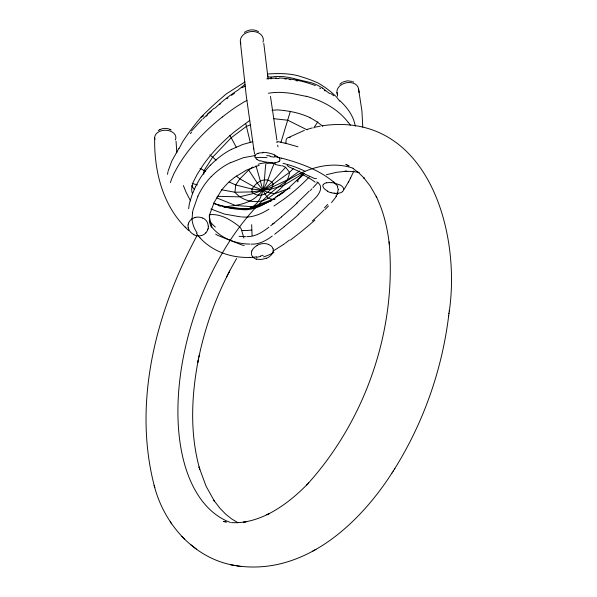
<?xml version="1.0" encoding="UTF-8"?>
<svg xmlns="http://www.w3.org/2000/svg" width="597" height="597" viewBox="0 0 597 597"><rect width="100%" height="100%" fill="white"/><g stroke="black" fill="none" stroke-linecap="round" stroke-linejoin="round"><path stroke-width="0.9" d="M343.588 189.518L343.551 189.995A11.806 4.806 4.2 0 1 343.156 190.861L342.387 191.644M285.933 143.101L286.045 140.713A5.963 3.963 56 0 1 288.448 137.556L304.321 130.392M271.023 78.931L271.12 77.103L276.307 76.401L283.732 76.64L291.12 77.864A82.379 79.468 -57.5 0 1 296.216 79.17L311.589 82.796A67.506 58.312 -66.1 0 1 322.529 88.11M203.734 174.294L204.055 170.6L212.562 157.302L231.143 137.81L246.389 126.392L250.725 124.803M188.637 208.734L189.159 204.928A65.73 55.431 10.4 0 1 189.674 202.54L192.107 194.734L195.622 186.48M265.852 164.026C263.568 179.496 266.366 202.831 247.703 209.047L230.054 207.741M448.929 313.619C461.854 232.046 427.265 110.841 322.455 125.736M393.117 471.249C422.877 424.415 441.899 370.804 448.675 315.746M449.213 310.985L449.272 310.44M448.623 316.261L448.989 313.089M192.48 213.032L192.122 218.778M188.107 224.912L188.533 223.091M167.496 174.331L167.929 171.996M197.846 362.297C191.383 397.042 189.98 433.497 199.361 467.861L199.152 467.1L199.734 469.175L199.152 467.1M198.182 360.521L197.816 362.416L198.54 358.752M191.928 186.398L192.488 184.107A50.014 33.253 -4.8 0 1 193.07 182.421L197.182 174.391L203.376 164.742A196.301 123.945 -11.1 0 1 235.487 130.997L249.77 120.407M198.159 360.64L199.271 355.208M198.883 357.081C206.144 322.477 218.8 288.955 236.673 258.434M209.748 214.308L214.204 202.331L221.091 190.883A101.781 82.237 40.6 0 1 227.3 183.667A101.759 82.237 41.1 0 1 234.554 177.346M208.166 228.345L207.771 229.681M168.078 171.212L171.787 161.056L178.787 148.519M290.358 111.326L281.038 142.071M337.969 193.062L337.417 194.555M274.127 163.869C269.016 174.324 267.292 187.324 258.128 195.256C249.113 204.211 235.793 205.458 223.785 206.98M251.859 250.897L252.456 249.725A9.306 7.619 -24.4 0 1 253.904 247.934L255.031 246.927A11.425 9.321 -24.5 0 1 257.203 245.539M353.879 170.988L350.23 178.712M197.913 196.107L193.018 210.099A58.551 48.723 9.8 0 0 192.54 213.039M227.3 275.627L226.532 277.172M179.018 148.653L182.518 142.011A175.824 64.633 -35.1 0 1 201.092 117.169A176.779 57.319 -30.5 0 1 226.412 93.841L245.009 81.923M227.905 274.433L228.867 272.56M229.479 271.389L229.666 271.038L228.688 272.911M344.073 189.45L348.745 181.503M348.357 182.249L350.626 177.958M197.122 235.375C156.578 310.559 132.34 401.415 154.354 486.107M336.596 196.144L331.566 202.577M236.479 565.762C303.201 575.709 358.551 525.054 391.938 473.078M394.602 468.906L394.871 468.481M391.647 473.525L393.401 470.809M313.723 128.004L317.85 121.818M323.365 184.488L323.992 183.876A9.985 4.515 10 0 1 325.447 183.1L326.522 182.757M191.585 130.93L201.98 119.512M317.858 182.413L315.709 184.809M205.823 232.793L206.711 231.696A9.664 7.686 -27.2 0 0 207.786 229.681M313.626 199.629C318.611 195.391 324.79 186.495 316.82 181.891M313.029 200.286L310.537 202.98M315.38 185.167L313.029 187.697M221.509 189.764L234.957 192.241C242.74 201.592 257.404 204.614 268.038 198.308C277.157 191.824 288.135 184.339 289.545 172.324L285.635 167.287L271.851 182.182L262.978 190.279L253.807 193.443L239.457 196.853L217.114 196.294M328.492 205.958L325.141 209.457M308.022 483.57C365.827 419.288 396.483 329.865 389.251 243.613L389.371 244.621L389.043 241.807M311.985 188.801L310.38 190.48M306.679 484.965L308.679 482.891M307.336 484.279C295.836 496.07 282.874 506.659 268.135 514.144L269.202 513.621L266.859 514.778L267.926 514.256C256.65 519.756 244.143 523.435 231.487 522.591M252.927 166.973L248.673 170.033L239.867 178.854L235.725 184.966L234.957 192.241L251.956 191.898L270.672 189.204L283.284 185.592L303.88 173.145M293.523 168.429L289.545 172.324L273.232 184.174L262.978 190.279L252.053 189.055L235.725 184.966L229.061 181.943M304.142 173.436L286.911 189.622L272.822 199.346L252.747 206.704L235.487 205.487L216.726 197.898M339.797 84.304L341.171 83.162M207.734 113.93L213.838 108.46M210.069 112.079L211.323 111.012M281.702 216.786L270.68 225.785M284.359 226.666L274.657 234.24M268.822 227.248C263.105 231.681 256.68 235.994 249.27 236.561A23.768 18.738 -24.7 0 1 248.785 236.599L246.837 236.643M214.539 108.408L215.86 107.385A168.667 149.616 59.8 0 1 237.987 90.14L245.016 84.304M279.224 161.19L278.448 161.697M289.463 240.039L285.373 243.106M234.561 177.354L246.389 170.16L259.158 165.294M299.53 170.988L287.664 179.757L272.329 187.025L262.978 190.279L253.71 186.6L239.867 178.854L236.278 176.018M272.284 236.016C266.195 240.584 258.979 244.598 251.128 244.113M284.709 243.598L283.717 244.322M283.381 244.569L273.06 251.068M244.404 32.432C248.367 29.365 254.24 28.962 258.494 31.656M158.242 130.624L158.921 130.161M273.963 206.032L283.582 199.42A231.36 169.541 3.4 0 0 309.201 176.973M341.566 82.886L342.275 82.423M271.933 199.458C264.971 204.017 257.486 208.293 249.121 209.457A20.999 13.798 -5 0 1 245.233 209.734M272.642 199.473L270.553 200.734M269.001 209.166C261.605 213.748 253.15 217.45 244.285 217.092A26.731 17.544 -5.1 0 1 243.486 217.054L242.695 217.002M269.844 201.137L268.411 201.943M312.492 551.247L315.932 549.337M159.429 129.885C162.951 127.803 167.578 127.892 171.1 129.922L169.869 129.318M159.668 129.75L160.115 129.504M242.016 87.789L245.292 86.05M201.107 117.169L203.577 115.855M267.687 202.331L260.143 205.764L252.732 207.943A29.26 19.44 -5 0 1 244.277 208.898L229.718 207.525L217.226 204.629M231.464 149.399L242.658 144.489L252.762 141.705M230.614 162.69L243.36 157.712L255.113 155.526M290.164 188.04L274.672 193.719L267.449 192.241L262.978 190.279L257.292 183.055L248.673 170.033M266.404 258.374L267.389 257.911A11.052 8.418 -29 0 0 269.135 256.822L270.687 255.546A8.254 6.343 -26.3 0 0 273.113 248.8M343.036 82.013L347.297 80.834L352.066 81.379M271.366 200.629L270.56 200.943M273.978 199.622L274.508 199.428M259.076 205.062L260.979 204.383M257.195 205.726L258.135 205.39M247.703 209.047L250.598 208.04M306.985 129.474L312.306 127.877M263.195 255.247L260.307 256.068M326.387 174.749L336.626 172.287L345.648 171.317M194.756 217.532L195.749 217.293M201.42 235.487L200.002 235.785A9.365 7.798 -27.2 0 1 198.585 235.897L196.122 235.591A12.201 10.253 -28.5 0 1 194.271 234.972L193.816 234.748M258.068 153.287L259.919 152.929A12.298 5.828 11.1 0 1 262.008 152.765L263.195 152.802M314.97 127.206L320.276 126.116M275.329 162.683L276.68 162.377A10.38 4.298 6 0 0 278.478 161.705M275.217 198.95L272.822 199.346L268.038 198.308L264.964 193.98L262.978 190.279L256.009 165.824M266.747 78.856L276.62 77.938M256.583 256.837L253.665 257.21M272.008 110.296L277.515 109.893L284.396 110.512M288.448 137.556L290.269 137.303M267.635 73.976C278.956 73.319 290.679 73.095 301.53 76.841A73.125 27.999 8.5 0 1 317.895 82.901A72.983 32.857 16.5 0 1 331.372 92.236L336.327 96.729L339.7 101.109M250.173 257.389C231.696 258.158 212.674 251.703 200.025 237.867M345.723 171.309L352.417 171.488L359.282 172.436M245.225 209.756C234.449 209.457 223.644 207.353 213.711 203.107M245.628 236.643L239.069 236.308M242.128 230.509L243.18 230.524M249.934 244.083C235.554 243.994 220.815 238.233 211.629 226.905M267.628 76.812L271.12 77.103M335.141 193.197L334.104 193.13M279.083 77.961C291.44 78.67 303.746 81.102 315.298 85.572M242.098 216.957L241.598 216.912M266.672 155.541L270.045 155.892M224.181 207.219L225.562 207.346M240.807 216.845L240.21 216.793M239.621 216.733L224.196 213.995L210.868 208.972M273.411 118.639L287.814 120.236L306.977 129.795M284.881 78.946L286.053 79.08M331.559 182.585L333.081 182.816A9.671 3.851 8.8 0 1 334.551 183.16M277.575 141.579L281.03 142.213M275.299 164.526L281.366 165.824M154.123 485.301C163.884 524.091 194.346 558.956 235.143 565.523M230.726 564.762L240.912 566.531M274.381 156.541L277.747 157.205M225.584 521.853L223.308 521.382L226.621 522.114M296.06 80.662L297.575 80.961M285.12 143.131L297.963 146.78M331.051 192.63L330.037 192.361A12.179 5.791 4.2 0 1 327.268 191.324M306.224 96.371L292.575 93.572A115.176 77.819 -5.8 0 0 287.866 92.938L280.665 92.371A46.924 33.32 -7.1 0 0 268.463 93.229M281.747 158.153C300.067 163.108 318.634 169.593 333.439 181.861M334.566 183.145L337.051 183.928A12.559 4.813 9.2 0 1 338.812 184.704L339.26 184.913M192.167 183.466L197.428 184.891M256.225 259.091L256.68 259.232M214.062 203.592L216.42 204.39M218.114 205.39L220.472 206.241M274.486 155.22L275.001 155.436A13.067 5.209 10.8 0 1 276.792 156.324L278.598 157.504M205.719 171.354L200.025 168.384M352.894 81.677L353.663 82.043M282.299 165.705L285.635 167.287M348.887 165.824L345.842 164.376L346.894 164.876M347.939 165.399L348.976 165.951M237.875 522.733L231.785 519.002L226.002 514.45L219.942 508.256L213.816 500.279L214.383 501.129L206.084 486.242L199.525 468.406M322.537 88.102L329.678 93.632M257.508 159.66L256.8 159.145M330.589 93.46L333.872 95.751M353.081 168.444L358.879 172.966L364.334 178.361L363.506 177.466L370.2 186.033L376.714 197.316L376.162 196.219C383.296 210.801 387.162 226.778 389.162 242.83M216.159 160.138L209.838 154.839M190.876 544.755L196.659 549.322M214.942 226.711L215.39 227.069M214.502 226.345L209.248 221.174M339.857 100.662C347.208 107.505 353.678 116.012 355.267 126.183M181.809 536.397L184.436 539.069M154.675 137.937C154.011 171.496 162.929 207.204 188.615 230.464M185.227 227.039L185.809 227.629M335.148 183.51L336.305 184.891M194.406 189.555L193.271 188.152A21.38 14.335 -3 0 1 191.958 185.63M350.342 125.161L349.349 123.751A103.587 70.886 -5.7 0 0 348.297 122.355M170.242 521.763L170.802 522.606M171.063 523.009L171.63 523.853M196.391 233.293L197.913 235.449A47.066 39.23 -26.5 0 0 200.047 237.845M279.792 158.899L279.314 158.198A10.052 4.127 10 0 0 278.575 157.504M190.51 200.838L186.025 192.137L183.383 185.563M236.405 147.474L229.905 135.34M337.402 186.674L338.312 189.674M255.076 157.026L255.344 157.563A10.627 5.194 7.1 0 0 256.725 159.16M273.03 248.83L272.777 248.121A9.507 7.298 -23.5 0 0 271.419 246.27L270.792 245.725A11.343 8.664 -22.3 0 0 268.434 244.531M154.586 486.868L154.824 487.674M243.889 238.061L241.449 229.681A5.425 2.492 38.4 0 0 238.539 225.927C230.554 219.793 221.054 213.995 210.599 214.599A5.507 2.56 37.7 0 0 209.219 215.524M209.234 216.674L211.883 226.808M250.315 142.526L245.763 123.676M188.234 227.711L188.085 226.756A11.5 9.619 -19.5 0 1 188.1 224.912M359.207 92.639L358.476 88.55L361.916 110.885L362.782 127.064M336.962 92.423L337.581 96.184M277.695 145.146L277.971 146.855M240.337 41.671L246.225 95.55L253.777 149.004M253.643 148.19L254.576 154.123M276.918 140.138L270.471 96.341M267.59 74.632L268.15 78.961M267.702 75.498L263.799 43.38M176.816 152.847L176.063 141.273M251.673 224.703L252.076 235.546M319.664 88.11A89.826 62.707 -6.4 0 1 320.611 88.565M324.29 90.483A89.826 62.707 -6.4 0 1 325.186 90.983M289.172 79.491A114.012 78.222 -5.8 0 1 290.717 79.722M275.314 78.491A46.439 33.462 -7.1 0 1 278.941 78.476M219.644 104.46A219.099 140.601 -11.4 0 1 220.733 103.58M226.853 98.796A219.099 140.601 -11.4 0 1 227.994 97.945M231.479 95.393A219.099 140.601 -11.4 0 1 234.434 93.304M190.391 133.631A217.435 139.668 -11.3 0 1 191.555 132.191M206.361 116.169A217.435 139.668 -11.3 0 1 207.316 115.243M306.313 96.229A90.751 62.394 -6.3 0 1 348.17 122.415M274.113 223.271A66.297 44.096 -4.6 0 1 272.322 224.106M251.606 230.046A43.79 28.671 -5 0 1 243.18 230.554M170.473 182.63A65.379 43.544 -4.4 0 1 171.645 178.891L173.914 173.705A219.524 138.817 -11.2 0 1 222.308 116.975M222.36 117.005A221.211 139.743 -11.2 0 1 236.278 106.773L243.904 102.05A68.722 48.021 -7.4 0 1 246.949 100.423M303.104 174.899A233.031 172.361 3.8 0 1 296.985 180.622M281.993 192.712A233.031 172.361 3.8 0 1 275.68 197.129M298.41 180.891A241.404 179.749 3.9 0 1 297.134 181.958M284.605 191.562A241.404 179.749 3.9 0 1 279.299 195.204M284.366 110.609A71.647 49.073 -6.3 0 1 310.015 117.631M309.925 117.728A71.752 49.2 -6.2 0 1 322.716 126.377M192.532 193.756A24.776 16.5 -3.5 0 1 192.122 186.421M287.097 165.175A6.007 4.045 56.6 0 0 289.657 167.182L313.895 178.212A5.91 3.925 57.7 0 0 316.425 178.54M244.225 245.345A5.492 2.56 38.7 0 1 241.942 244.964L218.338 235.643A5.582 2.634 38 0 1 215.659 234.061M271.874 200.577A44.462 0.955 -19.2 0 1 262.09 204.084M257.471 205.659A30.477 0.44 -19.3 0 1 250.389 208.144M229.875 207.771A78.476 5.634 3.8 0 1 225.353 207.368M202.965 118.833A154.369 124.877 61.3 0 1 210.054 112.064M230.412 522.472A187.458 102.55 -71.1 0 1 195.726 311.209A187.458 102.55 -71.1 0 1 353.208 168.25M277.702 157.302A49.536 21.208 10.2 0 1 281.68 158.257M270.09 156.548A39.417 17.962 10 0 1 274.269 157.175M256.337 157.496A43.902 22.477 10.5 0 1 267.038 157.705M211.174 176.719A106.863 86.214 43.6 0 1 230.532 162.571M197.958 196.137A106.005 85.326 42.7 0 1 211.129 176.697M197.122 232.934A41.365 34.275 -3.9 0 1 191.95 218.786M253.658 257.277A47.439 38.126 -30.4 0 1 250.165 257.449M260.352 256.471A36.999 28.999 -28.7 0 1 256.568 257.247M273.896 252.471A41.768 30.94 -26.8 0 1 263.486 256.919M314.85 220.099A111.714 23.261 -33.5 0 1 290.478 240.054M324.111 209.883A107.259 21.79 -33.6 0 1 312.447 220.823M327.649 204.443A118.266 22.365 -34.7 0 1 324.477 207.778M336.812 194.585A52.073 21.373 -10.7 0 1 335.865 196.159M338.171 189.682A44.484 19.089 -6 0 1 337.156 193.055M336.783 184.854A39.656 16.873 3.3 0 1 337.73 186.667M333.686 181.831A49.178 20.007 6.9 0 1 335.38 183.495M300.052 173.496A63.909 26.365 8.9 0 1 315.112 182.145M283.075 163.324A63.752 30.477 7.2 0 1 304.933 171.227M309.694 203.308A107.251 23.701 -33.4 0 1 298.127 214.495M298.701 214.345A107.587 23.94 -33.3 0 1 284.179 226.688M211.353 227.047A20.97 16.835 -21.2 0 1 209.704 217.599M209.346 217.599A35.133 28.32 -6.6 0 1 209.883 214.323M258.21 164.25A32.283 20.507 12.3 0 1 266.456 162.712M266.687 163.384A20.761 11.447 8.2 0 1 275.463 163.779M281 142.31A47.357 20.798 10.4 0 1 285.067 143.235M276.329 142.079A39.506 18.447 10.4 0 1 277.523 142.258M210.472 165.19A123.833 100.363 48.4 0 1 231.427 149.34M195.689 186.525A123.012 99.527 47.5 0 1 210.375 165.115M309.283 190.98A126.198 23.373 -35.4 0 1 296.463 203.353M297.127 203.114A126.534 23.596 -35.3 0 1 281.418 216.845M266.307 258.083A13.709 10.649 -29.1 0 1 256.785 259.046M256.225 259.091A11.753 9.53 -32.1 0 1 254.591 258.367L252.919 257.068A9.03 7.283 -30.3 0 1 252.21 256.165L251.703 255.135A7.806 6.306 -28.1 0 1 251.912 250.912M257.061 245.285A12.858 10.373 -24.7 0 1 268.538 244.374M154.944 139.385A10.612 7.462 -0.3 0 1 165.787 130.221A10.612 7.462 -0.3 0 1 175.339 140.019M202.667 218.129A11.828 9.38 -18.3 0 0 199.801 217.263L198.779 217.121A9.918 7.94 -19.1 0 0 195.756 217.338M188.585 223.099A8.612 7.052 -19.8 0 1 194.779 217.607M193.928 234.606A14.231 11.88 -21.8 0 1 188.189 227.718M205.883 232.83A8.097 6.634 -26.4 0 1 201.435 235.569M208.346 226.114A11.888 9.47 -26.7 0 1 208.152 228.345M202.771 217.987A13.395 10.724 -25.3 0 1 208.174 226.144M337.529 94.274A10.94 7.918 -12.2 0 1 346.32 82.796A10.94 7.918 -12.2 0 1 358.521 90.11M334.096 193.197A10.179 4.724 4.6 0 1 330.992 192.689M342.491 191.674A8.821 3.843 4.8 0 1 335.178 193.421M339.753 184.764A14.619 5.97 5.5 0 1 343.611 189.518M326.649 182.846A8.38 3.507 8.7 0 1 331.566 182.719M323.35 184.488A12.261 5.545 9.7 0 0 322.82 185.652A13.821 6.239 8.7 0 0 327.76 191.115M240.889 43.805A11.559 8.985 -6.3 0 1 251.382 31.522A11.559 8.985 -6.3 0 1 263.031 42.171M260.076 161.041A12.701 6.321 6.4 0 1 257.471 159.668M254.919 157.011A9.216 4.395 9 0 1 258.202 153.377M262.941 152.31A15.201 6.948 10.6 0 1 274.889 154.996M279.702 158.892A8.701 3.634 8.7 0 1 279.321 161.22M275.292 162.653A12.783 5.328 6.1 0 1 272.754 162.951M272.389 162.429A14.425 6.209 6.5 0 1 260.553 160.742M252.053 189.055L251.956 191.898C259.008 199.607 271.038 192.756 273.232 184.174L271.851 182.182C264.777 176.421 255.807 182.391 252.053 189.055M246.225 521.703L243.785 522.106L246.225 521.703M346.767 171.279L344.611 171.346L346.767 171.279"/></g></svg>
